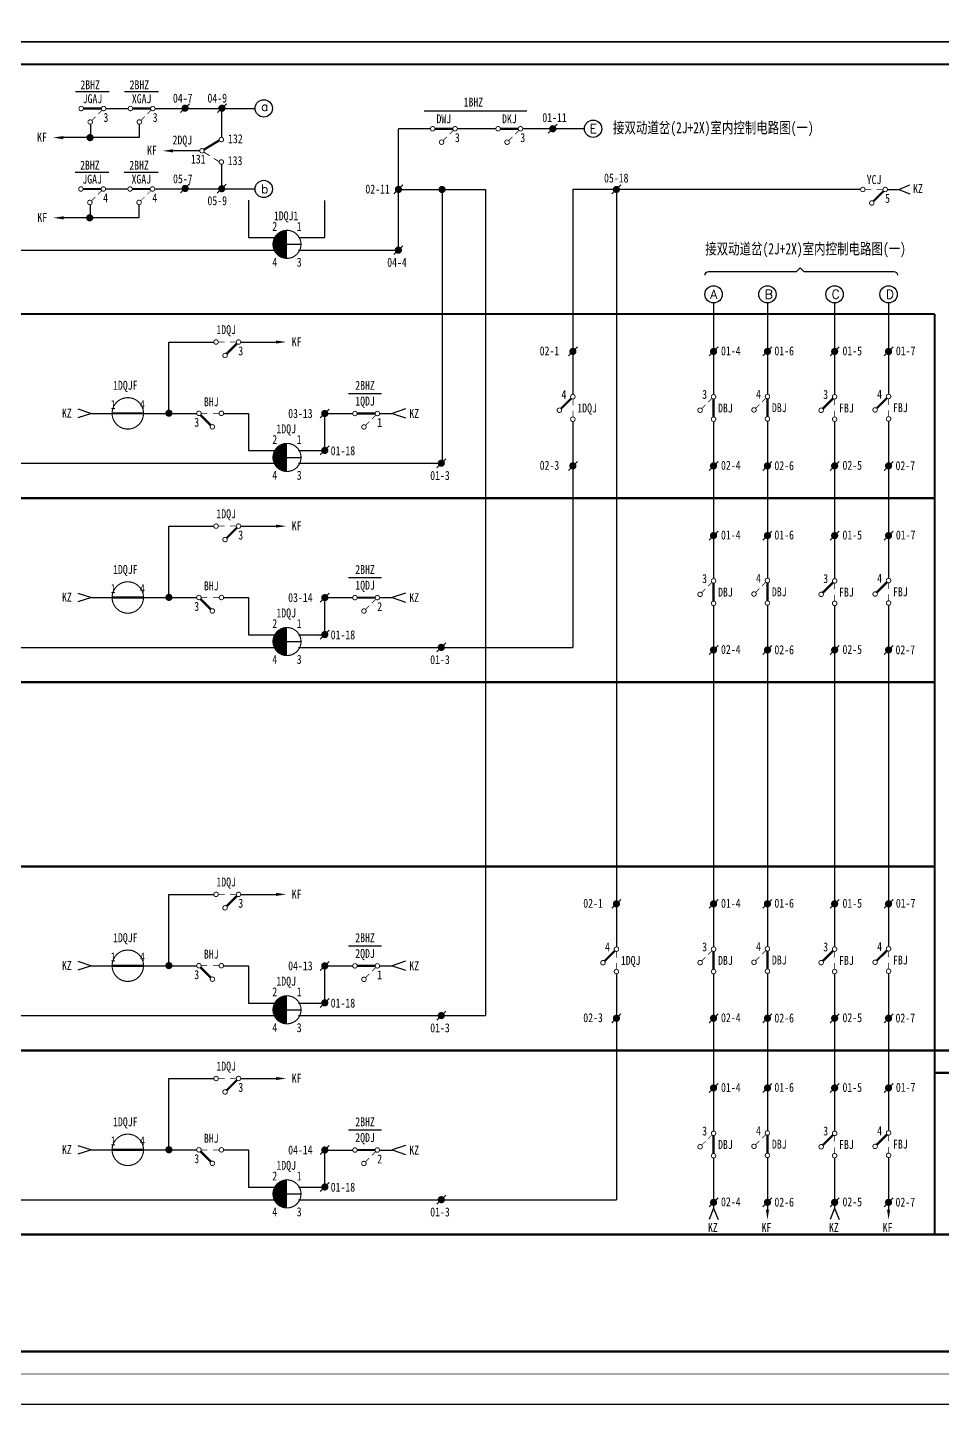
# Model space of a CAD drawing. Extents: x 215 to 887, y 54 to 677.
# Drawn here: x 418.7 to 622.6, y 53.5 to 360.5 of the extents above; entities that cross this region are included whole.
import ezdxf
from ezdxf.enums import TextEntityAlignment as Align

# ---------------------------------------------------------------- set-up
doc = ezdxf.new("R2010")
doc.units = 0
doc.linetypes.add('DASHED', pattern=[0.75, 0.5, -0.25])
doc.layers.get('0').update_dxf_attribs({"linetype": 'CONTINUOUS'})
doc.layers.add('TIE', color=7, linetype='CONTINUOUS')
doc.styles.add('CHINESE', font='SimSun.ttf', dxfattribs={"width": 0.9})
doc.styles.add('SHZTXT', font='txt.shx', dxfattribs={"height": 2.5159, "bigfont": 'HZTXT.shx'})

# ---------------------------------------------------------------- blocks, each defined once
blk = doc.blocks.new('133')
at = {"const_width": 0.2}
for points in [[(-6, 0, 1), (-5, 0, 1)], [(-1, 0, 1), (0, 0, 1)], [(-4, -3, 1), (-3, -3, 1)]]:
    blk.add_lwpolyline(points, format="xyb", close=True, dxfattribs=at)
for points, const_width in [([(-5, 0), (-1, 0)], 0.5), ([(-2.3, -1.8), (-3.15, -2.65)], 0.15), ([(-0.85, -0.35), (-1.7, -1.2)], 0.15)]:
    blk.add_lwpolyline(points, dxfattribs=dict(const_width=const_width))
blk.add_lwpolyline([(-5.5, -1.3, 0, 0, 0), (-5.5, -2.3, 0.8, 0, 0), (-5.5, -4.5, 0, 0, 0)], format="xyseb")
at = {"width": 0.8}
for tag, p in [('RELAY', (-3, 2.2)), ('0', (0, -2))]:
    blk.add_attdef(tag, text='', height=2, dxfattribs=at).set_placement(p, align=Align.MIDDLE)
blk = doc.blocks.new('W03')
blk.add_line((-3.5, 0), (3.5, 0))
at = {"const_width": 0.25}
blk.add_lwpolyline([(-3.5, 0, 1), (3.5, 0, 1)], format="xyb", close=True, dxfattribs=at)
blk = doc.blocks.new('W54')
for p, q in [((0, 0), (3, 1)), ((3, -1), (0, 0))]:
    blk.add_line(p, q)
blk = doc.blocks.new('W55')
at = {"rotation": 180}
blk.add_blockref('W54', (0, 0), dxfattribs=at)
blk = doc.blocks.new('W21')
blk.add_line((-1, -1), (1, 1))
at = {"const_width": 0.8}
blk.add_lwpolyline([(-0.4, 0, 1), (0.4, 0, 1)], format="xyb", close=True, dxfattribs=at)
blk = doc.blocks.new('W22')
at = {"const_width": 0.8}
blk.add_lwpolyline([(-0.4, 0, 1), (0.4, 0, 1)], format="xyb", close=True, dxfattribs=at)
blk = doc.blocks.new('144')
at = {"const_width": 0.2}
for points in [[(1, 0, -1), (0, 0, -1)], [(6, 0, -1), (5, 0, -1)], [(4, -3, -1), (3, -3, -1)]]:
    blk.add_lwpolyline(points, format="xyb", close=True, dxfattribs=at)
for points, const_width in [([(2.4, 0), (1, 0)], 0.15), ([(5, 0), (3.6, 0)], 0.15), ([(0.85, -0.35), (3.15, -2.65)], 0.5)]:
    blk.add_lwpolyline(points, dxfattribs=dict(const_width=const_width))
blk.add_lwpolyline([(5.5, -1.3, 0, 0, 0), (5.5, -2.3, 0.8, 0, 0), (5.5, -4.5, 0, 0, 0)], format="xyseb")
at = {"width": 0.8}
for tag, p in [('RELAY', (3, 2.2)), ('0', (0, -2))]:
    blk.add_attdef(tag, text='', height=2, dxfattribs=at).set_placement(p, align=Align.MIDDLE)
blk = doc.blocks.new('W52')
blk.add_lwpolyline([(0, -3.3, 0, 0.7, 0), (0, -1, 0.7, 0.7, 0)], format="xyseb")
blk.add_lwpolyline([(0, 0), (0, -1)])

msp = doc.modelspace()

# ---------------------------------------------------------------- linework, layer by layer
for p, q in [((840.54, 357.33), (238.11, 357.33)), ((238.11, 357.33), (840.54, 357.33)), ((238.11, 357.33), (840.54, 357.33)), ((429.39, 346.24), (436.91, 346.24)), ((440.36, 346.24), (447.88, 346.24)), ((461.99, 336.03), (461.99, 342.51)), ((507.12, 341.99), (529.97, 341.99)), ((432.73, 338.95), (432.73, 335.99)), ((443.63, 338.95), (443.63, 335.99)), ((501.38, 310.89), (501.38, 337.97)), ((508.61, 337.97), (501.38, 337.97)), ((523.09, 337.97), (514.5, 337.97)), ((542.84, 337.97), (529.05, 337.97)), ((443.63, 335.99), (427.69, 335.99)), ((461.99, 324.54), (461.99, 330.03)), ((429.32, 328.31), (436.85, 328.31)), ((440.29, 328.31), (447.81, 328.31)), ((612.87, 324.43), (615.37, 325.43)), ((501.38, 324.43), (520.81, 324.43)), ((511.1, 324.43), (511.1, 263.39)), ((520.81, 324.43), (520.81, 140.23)), ((540.25, 324.43), (540.25, 296.66)), ((604.37, 324.43), (540.25, 324.43)), ((549.96, 324.43), (549.96, 173.51)), ((610.37, 324.43), (612.87, 324.43)), ((612.87, 324.43), (615.37, 323.43)), ((432.67, 321.02), (432.67, 318.11)), ((443.56, 321.02), (443.56, 318.11)), ((443.56, 318.11), (427.74, 318.11)), ((476.54, 312.2), (479.54, 312.2)), ((490.23, 278.96), (497.63, 278.96)), ((476.54, 264.69), (479.54, 264.69)), ((490.23, 237.91), (497.63, 237.91)), ((476.54, 223.64), (479.54, 223.64)), ((490.23, 155.81), (497.63, 155.81)), ((476.54, 141.54), (479.54, 141.54)), ((490.23, 114.76), (497.63, 114.76)), ((476.54, 100.48), (479.54, 100.48)), ((571.61, 97.29), (570.61, 94.79)), ((571.61, 97.29), (572.61, 94.79)), ((598.59, 97.29), (597.59, 94.79)), ((598.59, 97.29), (599.59, 94.79))]:
    msp.add_line(p, q)
at = {"linetype": 'Continuous'}
for p, q in [((436.24, 342.51), (441.15, 342.51)), ((447.15, 342.51), (469.45, 342.51)), ((457.16, 333.04), (452.16, 333.04)), ((436.12, 324.54), (441.08, 324.54)), ((447.08, 324.54), (469.45, 324.54)), ((467.95, 322.02), (467.95, 313.7)), ((484.97, 313.7), (484.97, 321.99)), ((467.95, 313.7), (476.54, 313.7)), ((479.12, 313.7), (484.97, 313.7)), ((416.39, 310.89), (476.54, 310.89)), ((479.12, 310.89), (501.38, 310.89)), ((571.61, 299.12), (571.61, 278.71)), ((583.62, 299.12), (583.62, 278.78)), ((598.59, 299.12), (598.59, 278.71)), ((610.61, 299.12), (610.61, 278.78)), ((540.25, 296.66), (540.25, 278.71)), ((450.25, 275.06), (450.25, 290.42)), ((450.25, 290.42), (460.32, 290.42)), ((466.24, 290.42), (473.06, 290.42)), ((432.95, 274.51), (437.57, 274.51)), ((443.58, 274.51), (456.39, 274.51)), ((462.42, 274.51), (467.95, 274.51)), ((467.95, 274.51), (467.95, 266.2)), ((484.97, 266.2), (484.97, 274.48)), ((484.97, 274.48), (491.2, 274.48)), ((497.19, 274.48), (499.97, 274.48)), ((540.25, 272.67), (540.25, 255.61)), ((571.61, 272.67), (571.61, 255.61)), ((583.62, 272.67), (583.62, 255.61)), ((598.59, 272.67), (598.59, 255.61)), ((610.61, 272.67), (610.61, 255.61)), ((467.95, 266.2), (476.54, 266.2)), ((479.12, 266.2), (484.97, 266.2)), ((416.39, 263.39), (476.54, 263.39)), ((479.12, 263.39), (511.1, 263.39)), ((540.25, 255.61), (540.25, 222.34)), ((571.61, 255.61), (571.61, 237.66)), ((583.62, 255.61), (583.62, 237.73)), ((598.59, 255.61), (598.59, 237.66)), ((610.61, 255.61), (610.61, 237.73)), ((450.25, 234.01), (450.25, 249.37)), ((450.25, 249.37), (460.32, 249.37)), ((466.24, 249.37), (473.06, 249.37)), ((432.95, 233.46), (437.57, 233.46)), ((443.58, 233.46), (456.39, 233.46)), ((462.42, 233.46), (467.95, 233.46)), ((467.95, 233.46), (467.95, 225.15)), ((484.97, 225.15), (484.97, 233.43)), ((484.97, 233.43), (491.2, 233.43)), ((497.19, 233.43), (499.97, 233.43)), ((571.61, 231.62), (571.61, 214.56)), ((583.62, 231.62), (583.62, 214.56)), ((598.59, 231.62), (598.59, 214.56)), ((610.61, 231.62), (610.61, 214.56)), ((467.95, 225.15), (476.54, 225.15)), ((479.12, 225.15), (484.97, 225.15)), ((416.39, 222.34), (476.54, 222.34)), ((479.12, 222.34), (540.25, 222.34)), ((571.61, 214.56), (571.61, 173.51)), ((583.62, 214.56), (583.62, 173.51)), ((598.59, 214.56), (598.59, 173.51)), ((610.61, 214.56), (610.61, 173.51)), ((549.96, 173.51), (549.96, 155.55)), ((571.61, 173.51), (571.61, 155.55)), ((583.62, 173.51), (583.62, 155.63)), ((598.59, 173.51), (598.59, 155.55)), ((610.61, 173.51), (610.61, 155.63)), ((450.25, 151.91), (450.25, 167.27)), ((450.25, 167.27), (460.32, 167.27)), ((466.24, 167.27), (473.06, 167.27)), ((432.95, 151.36), (437.57, 151.36)), ((443.58, 151.36), (456.39, 151.36)), ((462.42, 151.36), (467.95, 151.36)), ((467.95, 151.36), (467.95, 143.05)), ((484.97, 143.05), (484.97, 151.33)), ((484.97, 151.33), (491.2, 151.33)), ((497.19, 151.33), (499.97, 151.33)), ((549.96, 149.52), (549.96, 132.46)), ((571.61, 149.52), (571.61, 132.46)), ((583.62, 149.52), (583.62, 132.46)), ((598.59, 149.52), (598.59, 132.46)), ((610.61, 149.52), (610.61, 132.46)), ((467.95, 143.05), (476.54, 143.05)), ((479.12, 143.05), (484.97, 143.05)), ((416.39, 140.23), (476.54, 140.23)), ((479.12, 140.23), (520.81, 140.23)), ((549.96, 132.46), (549.96, 99.18)), ((571.61, 132.46), (571.61, 114.5)), ((583.62, 132.46), (583.62, 114.58)), ((598.59, 132.46), (598.59, 114.5)), ((610.61, 132.46), (610.61, 114.58)), ((450.25, 110.85), (450.25, 126.22)), ((450.25, 126.22), (460.32, 126.22)), ((466.24, 126.22), (473.06, 126.22)), ((432.95, 110.31), (437.57, 110.31)), ((443.58, 110.31), (456.39, 110.31)), ((462.42, 110.31), (467.95, 110.31)), ((467.95, 110.31), (467.95, 101.99)), ((484.97, 110.27), (491.2, 110.27)), ((484.97, 101.99), (484.97, 110.27)), ((497.19, 110.27), (499.97, 110.27)), ((571.61, 108.47), (571.61, 97.29)), ((583.62, 108.47), (583.62, 97.29)), ((598.59, 108.47), (598.59, 97.29)), ((610.61, 108.47), (610.61, 97.29)), ((467.95, 101.99), (476.54, 101.99)), ((479.12, 101.99), (484.97, 101.99)), ((416.39, 99.18), (476.54, 99.18)), ((479.12, 99.18), (549.96, 99.18))]:
    msp.add_line(p, q, dxfattribs=at)
msp.add_lwpolyline([(215.16, 677.32), (886.7, 677.32), (886.7, 53.54), (215.16, 53.54)], close=True)
at = {"const_width": 0.2}
msp.add_lwpolyline([(238.11, 60.33), (840.54, 60.33), (840.54, 357.33), (238.11, 357.33)], close=True, dxfattribs=at)
for points, const_width in [([(651.48, 352.33), (263.11, 352.33)], 0.5), ([(459.31, 331.95), (458.01, 332.78)], 0.2), ([(461.38, 330.63), (460.24, 331.36)], 0.2), ([(605.37, 324.43), (606.77, 324.43)], 0.15), ([(609.51, 324.08), (607.22, 321.78)], 0.5), ([(607.97, 324.43), (609.37, 324.43)], 0.15), ([(620.89, 296.66), (263.11, 296.66)], 0.5), ([(539.89, 277.85), (537.6, 275.56)], 0.5), ([(540.25, 277.71), (540.25, 276.31)], 0.15), ([(569.81, 276.41), (568.96, 275.56)], 0.15), ([(571.25, 277.85), (570.41, 277.01)], 0.15), ([(571.61, 277.71), (571.61, 273.71)], 0.5), ([(581.82, 276.48), (580.98, 275.63)], 0.15), ([(583.27, 277.93), (582.42, 277.08)], 0.15), ([(583.62, 277.78), (583.62, 273.78)], 0.5), ([(598.24, 277.85), (595.95, 275.56)], 0.5), ([(598.59, 277.71), (598.59, 276.31)], 0.15), ([(610.26, 277.93), (607.96, 275.63)], 0.5), ([(610.61, 277.78), (610.61, 276.38)], 0.15), ([(437.57, 274.51), (444.57, 274.51)], 0.5), ([(492.19, 274.48), (496.19, 274.48)], 0.5), ([(496.34, 274.13), (495.49, 273.28)], 0.15), ([(540.25, 275.11), (540.25, 273.71)], 0.15), ([(598.59, 275.11), (598.59, 273.71)], 0.15), ([(610.61, 275.18), (610.61, 273.78)], 0.15), ([(494.89, 272.68), (494.05, 271.83)], 0.15), ([(620.89, 255.61), (263.11, 255.61)], 0.5), ([(571.25, 236.8), (570.41, 235.96)], 0.15), ([(571.61, 236.66), (571.61, 232.66)], 0.5), ([(583.27, 236.88), (582.42, 236.03)], 0.15), ([(583.62, 236.73), (583.62, 232.73)], 0.5), ([(598.24, 236.8), (595.95, 234.51)], 0.5), ([(598.59, 236.66), (598.59, 235.26)], 0.15), ([(610.26, 236.88), (607.96, 234.58)], 0.5), ([(610.61, 236.73), (610.61, 235.33)], 0.15), ([(437.57, 233.46), (444.57, 233.46)], 0.5), ([(492.19, 233.43), (496.19, 233.43)], 0.5), ([(569.81, 235.36), (568.96, 234.51)], 0.15), ([(581.82, 235.43), (580.98, 234.58)], 0.15), ([(598.59, 234.06), (598.59, 232.66)], 0.15), ([(610.61, 234.13), (610.61, 232.73)], 0.15), ([(494.89, 231.63), (494.05, 230.78)], 0.15), ([(496.34, 233.07), (495.49, 232.23)], 0.15), ([(620.89, 214.56), (263.11, 214.56)], 0.5), ([(620.89, 214.56), (263.11, 214.56)], 0.5), ([(620.89, 173.51), (263.11, 173.51)], 0.5), ([(620.89, 173.51), (263.11, 173.51)], 0.5), ([(549.61, 154.7), (547.32, 152.41)], 0.5), ([(549.96, 154.55), (549.96, 153.15)], 0.15), ([(571.25, 154.7), (570.41, 153.85)], 0.15), ([(571.61, 154.55), (571.61, 150.55)], 0.5), ([(583.27, 154.77), (582.42, 153.93)], 0.15), ([(583.62, 154.63), (583.62, 150.63)], 0.5), ([(598.24, 154.7), (595.95, 152.41)], 0.5), ([(598.59, 154.55), (598.59, 153.15)], 0.15), ([(610.26, 154.77), (607.96, 152.48)], 0.5), ([(610.61, 154.63), (610.61, 153.23)], 0.15), ([(437.57, 151.36), (444.57, 151.36)], 0.5), ([(492.19, 151.33), (496.19, 151.33)], 0.5), ([(496.34, 150.97), (495.49, 150.13)], 0.15), ([(549.96, 151.95), (549.96, 150.55)], 0.15), ([(569.81, 153.25), (568.96, 152.41)], 0.15), ([(581.82, 153.33), (580.98, 152.48)], 0.15), ([(598.59, 151.95), (598.59, 150.55)], 0.15), ([(610.61, 152.03), (610.61, 150.63)], 0.15), ([(494.89, 149.53), (494.05, 148.68)], 0.15), ([(651.48, 132.46), (263.11, 132.46)], 0.5), ([(620.89, 132.46), (263.11, 132.46)], 0.5), ([(635.89, 127.46), (620.89, 127.46), (620.89, 132.46), (636.96, 132.46)], 0.5), ([(571.25, 113.65), (570.41, 112.8)], 0.15), ([(571.61, 113.5), (571.61, 109.5)], 0.5), ([(583.27, 113.72), (582.42, 112.88)], 0.15), ([(583.62, 113.58), (583.62, 109.58)], 0.5), ([(598.24, 113.65), (595.95, 111.36)], 0.5), ([(610.26, 113.72), (607.96, 111.43)], 0.5), ([(610.61, 113.58), (610.61, 112.18)], 0.15), ([(437.57, 110.31), (444.57, 110.31)], 0.5), ([(492.19, 110.27), (496.19, 110.27)], 0.5), ([(569.81, 112.2), (568.96, 111.36)], 0.15), ([(581.82, 112.28), (580.98, 111.43)], 0.15), ([(598.59, 113.5), (598.59, 112.1)], 0.15), ([(598.59, 110.9), (598.59, 109.5)], 0.15), ([(610.61, 110.98), (610.61, 109.58)], 0.15), ([(494.89, 108.47), (494.05, 107.63)], 0.15), ([(496.34, 109.92), (495.49, 109.07)], 0.15), ([(832.69, 91.41), (263.11, 91.41)], 0.5)]:
    msp.add_lwpolyline(points, dxfattribs=dict(const_width=const_width))
for points in [[(263.11, 65.33, 0.5, 0.5, 0), (835.54, 65.33, 0.5, 0.5, 0), (835.54, 352.33, 0.5, 0.5, 0), (263.11, 352.33, 0.5, 0.5, 0)], [(462.42, 335.55, 0.2, 0.2, 1), (461.42, 335.55, 0.2, 0.2, 1)], [(458.09, 333.05, 0.2, 0.2, 1), (457.09, 333.05, 0.2, 0.2, 1)], [(462.42, 330.55, 0.2, 0.2, 1), (461.42, 330.55, 0.2, 0.2, 1)]]:
    msp.add_lwpolyline(points, format="xyseb", close=True)
for points, const_width in [([(432.26, 335.99, 1), (433.06, 335.99, 1)], 0.8), ([(604.37, 324.43, 1), (605.37, 324.43, 1)], 0.2), ([(609.37, 324.43, 1), (610.37, 324.43, 1)], 0.2), ([(606.37, 321.43, 1), (607.37, 321.43, 1)], 0.2), ([(432.19, 318.11, 1), (432.99, 318.11, 1)], 0.8), ([(539.75, 278.21, -1), (540.75, 278.21, -1)], 0.2), ([(571.11, 278.21, -1), (572.11, 278.21, -1)], 0.2), ([(583.12, 278.28, -1), (584.12, 278.28, -1)], 0.2), ([(598.09, 278.21, -1), (599.09, 278.21, -1)], 0.2), ([(610.11, 278.28, -1), (611.11, 278.28, -1)], 0.2), ([(491.19, 274.48, 1), (492.19, 274.48, 1)], 0.2), ([(496.19, 274.48, 1), (497.19, 274.48, 1)], 0.2), ([(536.75, 275.21, -1), (537.75, 275.21, -1)], 0.2), ([(539.75, 273.21, -1), (540.75, 273.21, -1)], 0.2), ([(568.11, 275.21, -1), (569.11, 275.21, -1)], 0.2), ([(571.11, 273.21, -1), (572.11, 273.21, -1)], 0.2), ([(580.12, 275.28, -1), (581.12, 275.28, -1)], 0.2), ([(583.12, 273.28, -1), (584.12, 273.28, -1)], 0.2), ([(595.09, 275.21, -1), (596.09, 275.21, -1)], 0.2), ([(598.09, 273.21, -1), (599.09, 273.21, -1)], 0.2), ([(607.11, 275.28, -1), (608.11, 275.28, -1)], 0.2), ([(610.11, 273.28, -1), (611.11, 273.28, -1)], 0.2), ([(493.19, 271.48, 1), (494.19, 271.48, 1)], 0.2), ([(571.11, 237.16, -1), (572.11, 237.16, -1)], 0.2), ([(583.12, 237.23, -1), (584.12, 237.23, -1)], 0.2), ([(598.09, 237.16, -1), (599.09, 237.16, -1)], 0.2), ([(610.11, 237.23, -1), (611.11, 237.23, -1)], 0.2), ([(491.19, 233.43, 1), (492.19, 233.43, 1)], 0.2), ([(496.19, 233.43, 1), (497.19, 233.43, 1)], 0.2), ([(568.11, 234.16, -1), (569.11, 234.16, -1)], 0.2), ([(580.12, 234.23, -1), (581.12, 234.23, -1)], 0.2), ([(595.09, 234.16, -1), (596.09, 234.16, -1)], 0.2), ([(607.11, 234.23, -1), (608.11, 234.23, -1)], 0.2), ([(493.19, 230.43, 1), (494.19, 230.43, 1)], 0.2), ([(571.11, 232.16, -1), (572.11, 232.16, -1)], 0.2), ([(583.12, 232.23, -1), (584.12, 232.23, -1)], 0.2), ([(598.09, 232.16, -1), (599.09, 232.16, -1)], 0.2), ([(610.11, 232.23, -1), (611.11, 232.23, -1)], 0.2), ([(549.46, 155.05, -1), (550.46, 155.05, -1)], 0.2), ([(571.11, 155.05, -1), (572.11, 155.05, -1)], 0.2), ([(583.12, 155.13, -1), (584.12, 155.13, -1)], 0.2), ([(598.09, 155.05, -1), (599.09, 155.05, -1)], 0.2), ([(610.11, 155.13, -1), (611.11, 155.13, -1)], 0.2), ([(491.19, 151.33, 1), (492.19, 151.33, 1)], 0.2), ([(496.19, 151.33, 1), (497.19, 151.33, 1)], 0.2), ([(546.46, 152.05, -1), (547.46, 152.05, -1)], 0.2), ([(549.46, 150.05, -1), (550.46, 150.05, -1)], 0.2), ([(568.11, 152.05, -1), (569.11, 152.05, -1)], 0.2), ([(571.11, 150.05, -1), (572.11, 150.05, -1)], 0.2), ([(580.12, 152.13, -1), (581.12, 152.13, -1)], 0.2), ([(583.12, 150.13, -1), (584.12, 150.13, -1)], 0.2), ([(595.09, 152.05, -1), (596.09, 152.05, -1)], 0.2), ([(598.09, 150.05, -1), (599.09, 150.05, -1)], 0.2), ([(607.11, 152.13, -1), (608.11, 152.13, -1)], 0.2), ([(610.11, 150.13, -1), (611.11, 150.13, -1)], 0.2), ([(493.19, 148.33, 1), (494.19, 148.33, 1)], 0.2), ([(571.11, 114, -1), (572.11, 114, -1)], 0.2), ([(583.12, 114.08, -1), (584.12, 114.08, -1)], 0.2), ([(598.09, 114, -1), (599.09, 114, -1)], 0.2), ([(610.11, 114.08, -1), (611.11, 114.08, -1)], 0.2), ([(491.19, 110.27, 1), (492.19, 110.27, 1)], 0.2), ([(496.19, 110.27, 1), (497.19, 110.27, 1)], 0.2), ([(568.11, 111, -1), (569.11, 111, -1)], 0.2), ([(580.12, 111.08, -1), (581.12, 111.08, -1)], 0.2), ([(595.09, 111, -1), (596.09, 111, -1)], 0.2), ([(607.11, 111.08, -1), (608.11, 111.08, -1)], 0.2), ([(493.19, 107.27, 1), (494.19, 107.27, 1)], 0.2), ([(571.11, 109, -1), (572.11, 109, -1)], 0.2), ([(583.12, 109.08, -1), (584.12, 109.08, -1)], 0.2), ([(598.09, 109, -1), (599.09, 109, -1)], 0.2), ([(610.11, 109.08, -1), (611.11, 109.08, -1)], 0.2)]:
    msp.add_lwpolyline(points, format="xyb", close=True, dxfattribs=dict(const_width=const_width))
for points, format in [([(461.45, 335.37, 0.5, 0.5, 0), (458.02, 333.3, 0.5, 0.5, 0)], "xyseb"), ([(604.87, 323.13, 0, 0, 0), (604.87, 322.13, 0.8, 0, 0), (604.87, 319.93, 0, 0, 0)], "xyseb"), ([(474.92, 312.2, 3.25, 3.25, -0.414214), (476.54, 313.82, 3.25, 3.25, 0)], "xyseb"), ([(476.54, 310.57, 3.25, 3.25, -0.414214), (474.92, 312.2, 3.25, 3.25, 0)], "xyseb"), ([(476.54, 315.32, 0.25, 0.25, -0.414214), (479.67, 312.2, 0.25, 0.25, -0.414214), (476.54, 309.07, 0.25, 0.25, 0)], "xyseb"), ([(476.54, 308.42, 0, 0, 0), (476.54, 307.42, 0.8, 0, 0), (476.54, 305.22, 0, 0, 0)], "xyseb"), ([(569.7, 305.34, -0.414214), (570.5, 306.14), (590.11, 306.14), (590.91, 306.94), (591.71, 306.14), (611.78, 306.14, -0.414214), (612.58, 305.34)], "xyb"), ([(445.59, 273.21, 0, 0, 0), (445.59, 272.21, 0.8, 0, 0), (445.59, 270.01, 0, 0, 0)], "xyseb"), ([(491.69, 269.98, 0, 0, 0), (491.69, 270.98, 0.8, 0, 0), (491.69, 273.18, 0, 0, 0)], "xyseb"), ([(538.25, 274.21, 0, 0, 0), (538.25, 273.21, 0.8, 0, 0), (538.25, 271.01, 0, 0, 0)], "xyseb"), ([(569.61, 271.01, 0, 0, 0), (569.61, 272.01, 0.8, 0, 0), (569.61, 274.21, 0, 0, 0)], "xyseb"), ([(581.62, 271.08, 0, 0, 0), (581.62, 272.08, 0.8, 0, 0), (581.62, 274.28, 0, 0, 0)], "xyseb"), ([(596.59, 274.21, 0, 0, 0), (596.59, 273.21, 0.8, 0, 0), (596.59, 271.01, 0, 0, 0)], "xyseb"), ([(608.61, 274.28, 0, 0, 0), (608.61, 273.28, 0.8, 0, 0), (608.61, 271.08, 0, 0, 0)], "xyseb"), ([(474.92, 264.69, 3.25, 3.25, -0.414214), (476.54, 266.31, 3.25, 3.25, -1)], "xyseb"), ([(476.54, 267.81, 0.25, 0.25, -0.414214), (479.67, 264.69, 0.25, 0.25, -0.414214), (476.54, 261.56, 0.25, 0.25, -1)], "xyseb"), ([(476.54, 263.06, 3.25, 3.25, -0.414214), (474.92, 264.69, 3.25, 3.25, -1)], "xyseb"), ([(476.54, 260.92, 0, 0, 0), (476.54, 259.92, 0.8, 0, 0), (476.54, 257.72, 0, 0, 0)], "xyseb"), ([(569.61, 229.96, 0, 0, 0), (569.61, 230.96, 0.8, 0, 0), (569.61, 233.16, 0, 0, 0)], "xyseb"), ([(581.62, 230.03, 0, 0, 0), (581.62, 231.03, 0.8, 0, 0), (581.62, 233.23, 0, 0, 0)], "xyseb"), ([(596.59, 233.16, 0, 0, 0), (596.59, 232.16, 0.8, 0, 0), (596.59, 229.96, 0, 0, 0)], "xyseb"), ([(608.61, 233.23, 0, 0, 0), (608.61, 232.23, 0.8, 0, 0), (608.61, 230.03, 0, 0, 0)], "xyseb"), ([(445.59, 232.16, 0, 0, 0), (445.59, 231.16, 0.8, 0, 0), (445.59, 228.96, 0, 0, 0)], "xyseb"), ([(491.69, 228.93, 0, 0, 0), (491.69, 229.93, 0.8, 0, 0), (491.69, 232.13, 0, 0, 0)], "xyseb"), ([(474.92, 223.64, 3.25, 3.25, -0.414214), (476.54, 225.26, 3.25, 3.25, -1)], "xyseb"), ([(476.54, 222.01, 3.25, 3.25, -0.414214), (474.92, 223.64, 3.25, 3.25, -1)], "xyseb"), ([(476.54, 226.76, 0.25, 0.25, -0.414214), (479.67, 223.64, 0.25, 0.25, -0.414214), (476.54, 220.51, 0.25, 0.25, -1)], "xyseb"), ([(476.54, 219.86, 0, 0, 0), (476.54, 218.86, 0.8, 0, 0), (476.54, 216.66, 0, 0, 0)], "xyseb"), ([(445.59, 150.06, 0, 0, 0), (445.59, 149.06, 0.8, 0, 0), (445.59, 146.86, 0, 0, 0)], "xyseb"), ([(491.69, 146.83, 0, 0, 0), (491.69, 147.83, 0.8, 0, 0), (491.69, 150.03, 0, 0, 0)], "xyseb"), ([(547.96, 151.05, 0, 0, 0), (547.96, 150.05, 0.8, 0, 0), (547.96, 147.85, 0, 0, 0)], "xyseb"), ([(569.61, 147.85, 0, 0, 0), (569.61, 148.85, 0.8, 0, 0), (569.61, 151.05, 0, 0, 0)], "xyseb"), ([(581.62, 147.93, 0, 0, 0), (581.62, 148.93, 0.8, 0, 0), (581.62, 151.13, 0, 0, 0)], "xyseb"), ([(596.59, 151.05, 0, 0, 0), (596.59, 150.05, 0.8, 0, 0), (596.59, 147.85, 0, 0, 0)], "xyseb"), ([(608.61, 151.13, 0, 0, 0), (608.61, 150.13, 0.8, 0, 0), (608.61, 147.93, 0, 0, 0)], "xyseb"), ([(474.92, 141.54, 3.25, 3.25, -0.414214), (476.54, 143.16, 3.25, 3.25, -1)], "xyseb"), ([(476.54, 144.66, 0.25, 0.25, -0.414214), (479.67, 141.54, 0.25, 0.25, -0.414214), (476.54, 138.41, 0.25, 0.25, -1)], "xyseb"), ([(476.54, 139.91, 3.25, 3.25, -0.414214), (474.92, 141.54, 3.25, 3.25, -1)], "xyseb"), ([(476.54, 137.76, 0, 0, 0), (476.54, 136.76, 0.8, 0, 0), (476.54, 134.56, 0, 0, 0)], "xyseb"), ([(445.59, 109.01, 0, 0, 0), (445.59, 108.01, 0.8, 0, 0), (445.59, 105.81, 0, 0, 0)], "xyseb"), ([(491.69, 105.77, 0, 0, 0), (491.69, 106.77, 0.8, 0, 0), (491.69, 108.97, 0, 0, 0)], "xyseb"), ([(569.61, 106.8, 0, 0, 0), (569.61, 107.8, 0.8, 0, 0), (569.61, 110, 0, 0, 0)], "xyseb"), ([(581.62, 106.88, 0, 0, 0), (581.62, 107.88, 0.8, 0, 0), (581.62, 110.08, 0, 0, 0)], "xyseb"), ([(596.59, 110, 0, 0, 0), (596.59, 109, 0.8, 0, 0), (596.59, 106.8, 0, 0, 0)], "xyseb"), ([(608.61, 110.08, 0, 0, 0), (608.61, 109.08, 0.8, 0, 0), (608.61, 106.88, 0, 0, 0)], "xyseb"), ([(474.92, 100.48, 3.25, 3.25, -0.414214), (476.54, 102.11, 3.25, 3.25, -1)], "xyseb"), ([(476.54, 98.86, 3.25, 3.25, -0.414214), (474.92, 100.48, 3.25, 3.25, -1)], "xyseb"), ([(476.54, 103.61, 0.25, 0.25, -0.414214), (479.67, 100.48, 0.25, 0.25, -0.414214), (476.54, 97.36, 0.25, 0.25, -1)], "xyseb"), ([(476.54, 96.71, 0, 0, 0), (476.54, 95.71, 0.8, 0, 0), (476.54, 93.51, 0, 0, 0)], "xyseb")]:
    msp.add_lwpolyline(points, format=format)
at = {"linetype": 'ByBlock', "const_width": 0.5}
for points in [[(620.89, 296.66), (620.89, 255.61)], [(620.89, 255.61), (620.89, 214.56)], [(620.89, 214.56), (620.89, 173.51)], [(620.89, 173.51), (620.89, 132.46)], [(620.89, 132.46), (620.89, 91.41)]]:
    msp.add_lwpolyline(points, dxfattribs=at)
for centre in [(471.38, 342.51), (544.77, 337.97), (471.38, 324.54), (571.61, 301.05), (583.62, 301.05), (598.59, 301.05), (610.61, 301.05)]:
    msp.add_circle(centre, 1.93)

# ---------------------------------------------------------------- block references
for p, values in [((436.19, 342.47), {'RELAY': 'JGAJ', '0': '3'}), ((447.15, 342.47), {'RELAY': 'XGAJ', '0': '3'}), ((514.5, 337.97), {'RELAY': 'DWJ', '0': '3'}), ((529.09, 337.97), {'RELAY': 'DKJ', '0': '3'}), ((436.12, 324.54), {'RELAY': 'JGAJ', '0': '4'}), ((447.08, 324.54), {'RELAY': 'XGAJ', '0': '4'})]:
    msp.add_blockref('133', p).add_auto_attribs(values)
for name, p in [('W21', (453.84, 342.56)), ('W21', (462.05, 342.56)), ('W21', (535.78, 337.97)), ('W21', (453.85, 324.65)), ('W21', (461.99, 324.59)), ('W21', (501.38, 324.43)), ('W21', (549.96, 324.43)), ('W22', (511.1, 324.43)), ('W21', (501.36, 310.9)), ('W21', (540.25, 288.31)), ('W21', (571.61, 288.31)), ('W21', (583.62, 288.31)), ('W21', (598.59, 288.31)), ('W21', (610.61, 288.31)), ('W55', (432.95, 274.51)), ('W22', (450.23, 274.55)), ('W21', (484.97, 274.48)), ('W21', (484.97, 266.24)), ('W21', (510.93, 263.39)), ('W21', (540.25, 262.81)), ('W21', (571.61, 262.81)), ('W21', (583.62, 262.81)), ('W21', (598.59, 262.81)), ('W21', (610.61, 262.81)), ('W21', (571.61, 247.26)), ('W21', (583.62, 247.26)), ('W21', (598.59, 247.26)), ('W21', (610.61, 247.26)), ('W55', (432.95, 233.46)), ('W22', (450.23, 233.49)), ('W21', (484.97, 233.43)), ('W21', (484.97, 225.19)), ('W21', (510.93, 222.34)), ('W21', (571.61, 221.76)), ('W21', (583.62, 221.76)), ('W21', (598.59, 221.76)), ('W21', (610.61, 221.76)), ('W21', (549.96, 165.16)), ('W21', (571.61, 165.16)), ('W21', (583.62, 165.16)), ('W21', (598.59, 165.16)), ('W21', (610.61, 165.16)), ('W55', (432.95, 151.36)), ('W22', (450.23, 151.39)), ('W21', (484.97, 151.33)), ('W21', (484.97, 143.08)), ('W21', (510.93, 140.24)), ('W21', (549.96, 139.65)), ('W21', (571.61, 139.65)), ('W21', (583.62, 139.65)), ('W21', (598.59, 139.65)), ('W21', (610.61, 139.65)), ('W21', (571.61, 124.11)), ('W21', (583.62, 124.11)), ('W21', (598.59, 124.11)), ('W21', (610.61, 124.11)), ('W55', (432.95, 110.31)), ('W22', (450.23, 110.34)), ('W21', (484.97, 110.27)), ('W21', (484.97, 102.03)), ('W21', (510.93, 99.19)), ('W21', (571.61, 98.6)), ('W21', (583.62, 98.6)), ('W21', (598.59, 98.6)), ('W21', (610.61, 98.6)), ('W52', (583.62, 98.01)), ('W52', (610.61, 98.01))]:
    msp.add_blockref(name, p)
at = {"xscale": -1, "rotation": 270}
for p in [(427.69, 335.99), (452.16, 333.04), (427.74, 318.11)]:
    msp.add_blockref('W52', p, dxfattribs=at)
at = {"linetype": 'DASHED', "xscale": -1}
for p in [(466.24, 290.42), (466.24, 249.37), (466.24, 167.27), (466.24, 126.22)]:
    msp.add_blockref('144', p, dxfattribs=at)
at = {"rotation": 90}
for p in [(473.06, 290.42), (473.06, 249.37), (473.06, 167.27), (473.06, 126.22)]:
    msp.add_blockref('W52', p, dxfattribs=at)
at = {"linetype": 'DASHED'}
for name, p in [('W03', (441.07, 274.51)), ('144', (456.42, 274.51)), ('W03', (441.07, 233.46)), ('144', (456.42, 233.46)), ('W03', (441.07, 151.36)), ('144', (456.42, 151.36)), ('W03', (441.07, 110.31)), ('144', (456.42, 110.31))]:
    msp.add_blockref(name, p, dxfattribs=at)
at = {"xscale": -1}
for p in [(499.97, 274.5), (499.97, 233.45), (499.97, 151.35), (499.97, 110.3)]:
    msp.add_blockref('W55', p, dxfattribs=at)

# ---------------------------------------------------------------- texts
at = {"color": 6, "width": 0.8}
msp.add_text('1BHZ', height=2, dxfattribs=at).set_placement((518.09, 342.92), align=Align.CENTER)
at = {"linetype": 'Continuous', "style": 'SHZTXT'}
for s, p in [('a', (470.77, 341.94)), ('E', (544.02, 336.99)), ('b', (470.77, 323.57)), ('A', (570.86, 300.07)), ('B', (583.02, 300.07)), ('C', (597.92, 300.07)), ('D', (610, 300.07))]:
    msp.add_text(s, height=2, dxfattribs=at).set_placement(p)
at = {"style": 'CHINESE', "width": 0.75}
for p in [(571.55, 338.07, 0), (592.1, 311.08, 0)]:
    msp.add_text('接双动道岔(2J+2X)室内控制电路图(一)', height=2.5, dxfattribs=at).set_placement(p, align=Align.MIDDLE)
at = {"width": 0.8}
for s, p in [('132', (463.41, 334.74)), ('131', (455.14, 330.2)), ('133', (463.34, 329.86))]:
    msp.add_text(s, height=2, dxfattribs=at).set_placement(p)
for s, p in [('YCJ', (607.37, 326.63)), ('5', (610.37, 322.43)), ('2    1', (476.54, 316.2)), ('4    3', (476.54, 308.2)), ('3', (466.24, 288.42)), ('4', (538.25, 278.71)), ('3', (569.61, 278.71)), ('4', (581.62, 278.78)), ('3', (596.59, 278.71)), ('4', (608.61, 278.78)), ('1     4', (441.07, 276.51)), ('3', (456.42, 272.51)), ('1', (497.19, 272.48)), ('2    1', (476.54, 268.69)), ('4    3', (476.54, 260.69)), ('3', (466.24, 247.37)), ('1     4', (441.07, 235.46)), ('3', (569.61, 237.66)), ('4', (581.62, 237.73)), ('3', (596.59, 237.66)), ('4', (608.61, 237.73)), ('3', (456.42, 231.46)), ('2', (497.19, 231.43)), ('2    1', (476.54, 227.64)), ('4    3', (476.54, 219.64)), ('3', (466.24, 165.27)), ('4', (581.62, 155.63)), ('4', (608.61, 155.63)), ('1     4', (441.07, 153.36)), ('4', (547.96, 155.55)), ('3', (569.61, 155.55)), ('3', (596.59, 155.55)), ('3', (456.42, 149.36)), ('1', (497.19, 149.33)), ('2    1', (476.54, 145.54)), ('4    3', (476.54, 137.54)), ('3', (466.24, 124.22)), ('3', (569.61, 114.5)), ('4', (581.62, 114.58)), ('3', (596.59, 114.5)), ('4', (608.61, 114.58)), ('1     4', (441.07, 112.31)), ('3', (456.42, 108.31)), ('2', (497.19, 108.27)), ('2    1', (476.54, 104.48)), ('4    3', (476.54, 96.48))]:
    msp.add_text(s, height=2, dxfattribs=at).set_placement(p, align=Align.MIDDLE)
for s, p in [('1DQJ', (541.25, 275.71)), ('DBJ', (572.61, 275.71)), ('DBJ', (584.62, 275.78)), ('FBJ', (599.59, 275.71)), ('FBJ', (611.61, 275.78)), ('DBJ', (572.61, 234.66)), ('DBJ', (584.62, 234.73)), ('FBJ', (599.59, 234.66)), ('FBJ', (611.61, 234.73)), ('1DQJ', (550.96, 152.55)), ('DBJ', (572.61, 152.55)), ('DBJ', (584.62, 152.63)), ('FBJ', (599.59, 152.55)), ('FBJ', (611.61, 152.63)), ('DBJ', (572.61, 111.5)), ('DBJ', (584.62, 111.58)), ('FBJ', (599.59, 111.5)), ('FBJ', (611.61, 111.58))]:
    msp.add_text(s, height=2, dxfattribs=at).set_placement(p, align=Align.MIDDLE_LEFT)
at = {"layer": 'TIE', "color": 6, "width": 0.8}
for p in [(430.51, 346.77), (430.44, 328.84)]:
    msp.add_text('2BHZ', height=2, dxfattribs=at).set_placement(p)
at = {"layer": 'TIE', "color": 2, "width": 0.8}
for p in [(441.47, 346.77), (441.4, 328.84)]:
    msp.add_text('2BHZ', height=2, dxfattribs=at).set_placement(p)
at = {"layer": 'TIE', "color": 3, "width": 0.8}
for s, p in [('04-7', (451.13, 343.8)), ('04-9', (458.83, 343.8)), ('05-7', (451.15, 325.81)), ('05-9', (458.82, 320.93)), ('02-1', (532.86, 287.44)), ('01-4', (573.27, 287.44)), ('01-6', (585.17, 287.45)), ('01-5', (600.34, 287.44)), ('01-7', (612.24, 287.45)), ('03-13', (476.81, 273.5)), ('01-18', (486.29, 265.19)), ('02-3', (532.86, 261.93)), ('02-4', (573.27, 261.93)), ('02-6', (585.17, 261.86)), ('02-5', (600.34, 261.93)), ('02-7', (612.16, 261.86)), ('01-4', (573.27, 246.39)), ('01-6', (585.17, 246.4)), ('01-5', (600.34, 246.39)), ('01-7', (612.24, 246.4)), ('03-14', (476.81, 232.44)), ('01-18', (486.29, 224.14)), ('02-4', (573.27, 220.88)), ('02-6', (585.17, 220.81)), ('02-5', (600.34, 220.88)), ('02-7', (612.16, 220.81)), ('02-1', (542.57, 164.28)), ('01-4', (573.27, 164.28)), ('01-6', (585.17, 164.3)), ('01-5', (600.34, 164.28)), ('01-7', (612.24, 164.3)), ('04-13', (476.81, 150.34)), ('01-18', (486.29, 142.04)), ('02-3', (542.57, 138.78)), ('02-4', (573.27, 138.78)), ('02-6', (585.17, 138.71)), ('02-5', (600.34, 138.78)), ('02-7', (612.16, 138.71)), ('01-4', (573.27, 123.23)), ('01-6', (585.17, 123.25)), ('01-5', (600.34, 123.23)), ('01-7', (612.24, 123.25)), ('04-14', (476.81, 109.29)), ('01-18', (486.29, 100.99)), ('02-4', (573.27, 97.72)), ('02-6', (585.17, 97.66)), ('02-5', (600.34, 97.72)), ('02-7', (612.16, 97.66))]:
    msp.add_text(s, height=2, dxfattribs=at).set_placement(p)
for s, p in [('01-11', (536.16, 339.46)), ('05-18', (549.92, 325.99))]:
    msp.add_text(s, height=2, dxfattribs=at).set_placement(p, align=Align.CENTER)
at = {"layer": 'TIE', "width": 0.8}
for s, p in [('KF', (420.85, 335.09)), ('2DQJ', (451.04, 334.46)), ('KF', (445.38, 332.16)), ('KZ', (616.08, 323.63)), ('1DQJ1', (473.63, 317.57)), ('KF', (420.9, 317.21)), ('KF', (477.6, 289.49)), ('1DQJF', (437.79, 279.77)), ('KZ', (426.4, 273.57)), ('KZ', (503.8, 273.48)), ('1DQJ', (474.19, 270.06)), ('KF', (477.6, 248.44)), ('1DQJF', (437.79, 238.71)), ('KZ', (426.4, 232.52)), ('KZ', (503.8, 232.42)), ('1DQJ', (474.19, 229.01)), ('KF', (477.6, 166.34)), ('1DQJF', (437.79, 156.61)), ('KZ', (426.4, 150.42)), ('KZ', (503.8, 150.32)), ('1DQJ', (474.19, 146.91)), ('KF', (477.6, 125.28)), ('1DQJF', (437.79, 115.56)), ('KZ', (426.4, 109.36)), ('KZ', (503.8, 109.27)), ('1DQJ', (474.19, 105.86))]:
    msp.add_text(s, height=2, dxfattribs=at).set_placement(p)
at = {"layer": 'TIE', "color": 3, "width": 0.8}
for s, p in [('02-11', (496.74, 324.51)), ('04-4', (501.06, 308.16)), ('01-3', (510.64, 260.65)), ('01-3', (510.64, 219.6)), ('01-3', (510.64, 137.5)), ('01-3', (510.64, 96.45))]:
    msp.add_text(s, height=2, dxfattribs=at).set_placement(p, align=Align.MIDDLE)
at = {"layer": 'TIE', "width": 0.8}
for s, p in [('1DQJ', (462.99, 292.18)), ('BHJ', (459.67, 276.1)), ('1QDJ', (493.94, 276.24)), ('1DQJ', (462.99, 251.13)), ('BHJ', (459.67, 235.05)), ('1QDJ', (493.94, 235.19)), ('1DQJ', (462.99, 169.03)), ('BHJ', (459.67, 152.95)), ('2QDJ', (493.94, 153.09)), ('1DQJ', (462.99, 127.98)), ('BHJ', (459.67, 111.89)), ('2QDJ', (493.94, 112.04))]:
    msp.add_text(s, height=2, dxfattribs=at).set_placement(p, align=Align.CENTER)
at = {"layer": 'TIE', "color": 6, "width": 0.8}
for p in [(493.94, 279.76), (493.94, 238.71), (493.94, 156.61), (493.94, 115.56)]:
    msp.add_text('2BHZ', height=2, dxfattribs=at).set_placement(p, align=Align.CENTER)
at = {"layer": 'TIE', "color": 1, "width": 0.8}
for s, p in [('KZ', (570.35, 92)), ('KF', (582.31, 92)), ('KZ', (597.33, 92)), ('KF', (609.29, 92))]:
    msp.add_text(s, height=2, dxfattribs=at).set_placement(p)

doc.saveas('drawing.dxf')
